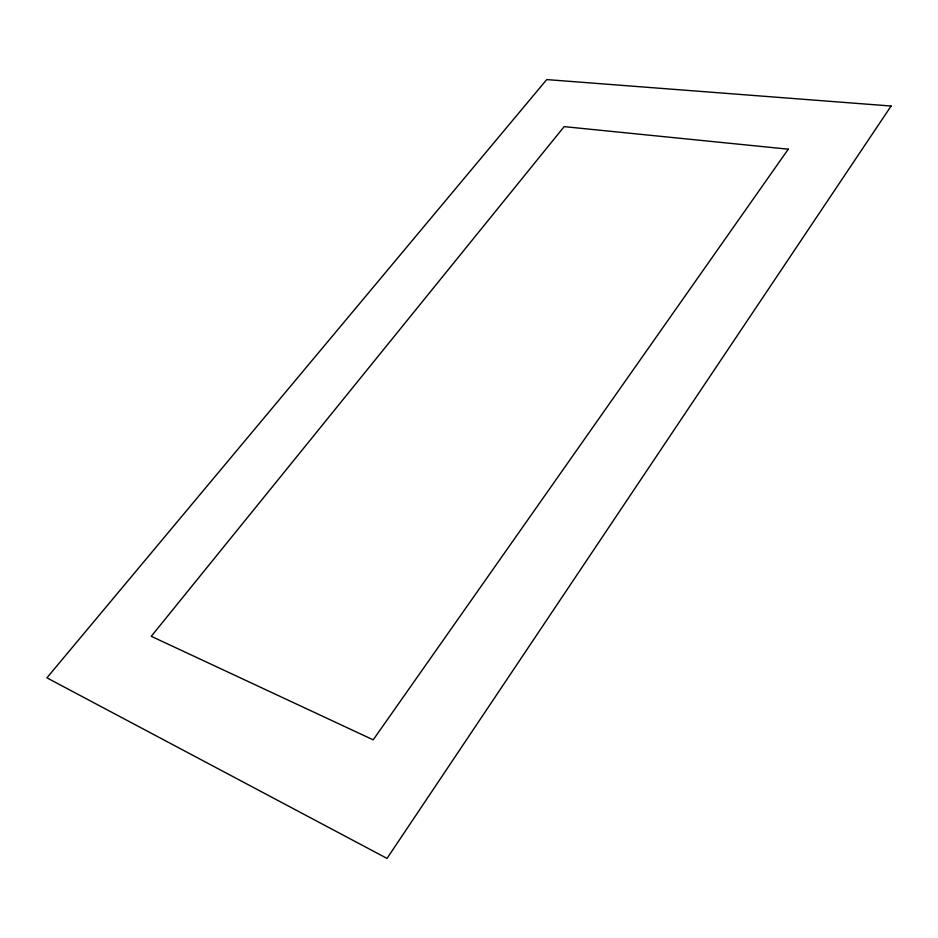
<?xml version="1.0" encoding="UTF-8"?>
<svg xmlns="http://www.w3.org/2000/svg" width="938" height="938" viewBox="0 0 938 938"><rect width="100%" height="100%" fill="white"/><g stroke="black" fill="none" stroke-linecap="round" stroke-linejoin="round"><path stroke-width="1.41" d="M891.1 106.029L387.019 858.411L46.9 677.834L546.725 79.589L891.1 106.029M788.272 149.177L373.195 739.836L151.264 636.304L564.148 126.63L788.272 149.177"/></g></svg>
